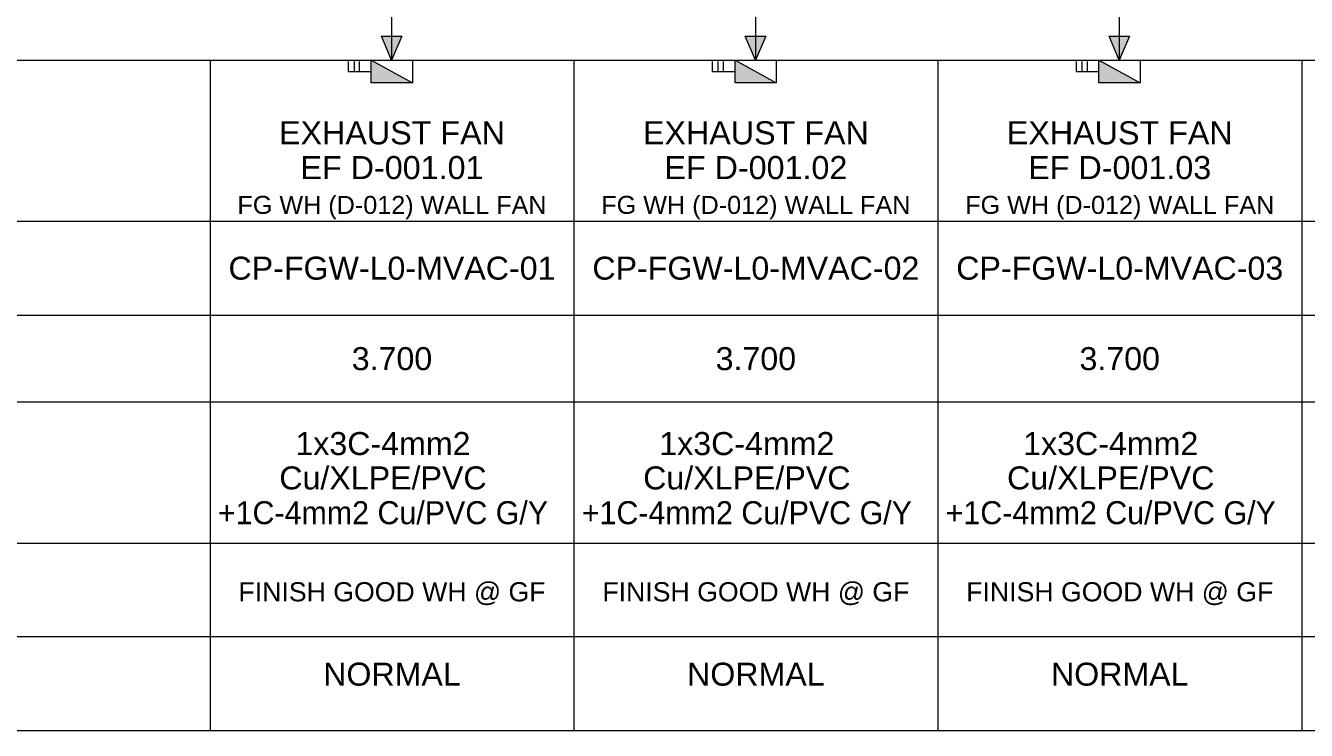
# Model space of a CAD drawing. Header units: millimetres. Extents: x -33055 to 42243, y -56860 to 24450.
# Drawn here: x -25506 to -13282, y 1815 to 8545 of the extents above; entities that cross this region are included whole.
import ezdxf
from ezdxf.enums import TextEntityAlignment as Align

# ---------------------------------------------------------------- set-up
doc = ezdxf.new("R2010")
doc.units = ezdxf.units.MM
for name, color, linetype in [('A-PATT-CONC', 7, 'Continuous'), ('E-SLD', 7, 'Continuous'), ('E-TABLE', 7, 'Continuous'), ('E-TEXT', 7, 'Continuous')]:
    doc.layers.add(name, color=color, linetype=linetype)
doc.styles.add('ARIAL', font='arial.ttf')

msp = doc.modelspace()

# ---------------------------------------------------------------- hatches: boundary and pattern name
at = {"layer": 'A-PATT-CONC'}
h = msp.add_hatch(color=7, dxfattribs=at)
h.dxf.hatch_style = 1
h.paths.add_polyline_path([(-22207, 8215), (-21814, 7999), (-22207, 7999), (-22207, 8215)])
h = msp.add_hatch(color=7, dxfattribs=at)
h.dxf.hatch_style = 1
h.paths.add_polyline_path([(-18734, 8215), (-18341, 7999), (-18734, 7999), (-18734, 8215)])
h = msp.add_hatch(color=7, dxfattribs=at)
h.dxf.hatch_style = 1
h.paths.add_polyline_path([(-15261, 8215), (-14868, 7999), (-15261, 7999), (-15261, 8215)])
at = {"layer": 'E-SLD'}
h = msp.add_hatch(color=7, dxfattribs=at)
h.dxf.hatch_style = 1
h.paths.add_polyline_path([(-22110, 8443), (-21915, 8443), (-22013, 8215), (-22110, 8443)])
h = msp.add_hatch(color=7, dxfattribs=at)
h.dxf.hatch_style = 1
h.paths.add_polyline_path([(-18637, 8443), (-18442, 8443), (-18540, 8215), (-18637, 8443)])
h = msp.add_hatch(color=7, dxfattribs=at)
h.dxf.hatch_style = 1
h.paths.add_polyline_path([(-15164, 8443), (-14969, 8443), (-15067, 8215), (-15164, 8443)])

# ---------------------------------------------------------------- linework, layer by layer
at = {"color": 7, "lineweight": 0}
for p, q in [((-22368, 8105), (-22368, 8202)), ((-22318, 8105), (-22318, 8202)), ((-22207, 8215), (-21814, 7999)), ((-18895, 8105), (-18895, 8202)), ((-18844, 8105), (-18844, 8202)), ((-18734, 8215), (-18341, 7999)), ((-15422, 8105), (-15422, 8202)), ((-15371, 8105), (-15371, 8202)), ((-15261, 8215), (-14868, 7999))]:
    msp.add_line(p, q, dxfattribs=at)
for points in [[(-22207, 8105), (-22423, 8105), (-22423, 8202)], [(-21814, 8215), (-21814, 7999), (-22207, 7999), (-22207, 8215), (-21814, 8215)], [(-18734, 8105), (-18950, 8105), (-18950, 8202)], [(-18341, 8215), (-18341, 7999), (-18734, 7999), (-18734, 8215), (-18341, 8215)], [(-15261, 8105), (-15477, 8105), (-15477, 8202)], [(-14868, 8215), (-14868, 7999), (-15261, 7999), (-15261, 8215), (-14868, 8215)]]:
    msp.add_lwpolyline(points, dxfattribs=at)
at = {"layer": 'A-PATT-CONC', "color": 7, "lineweight": 0}
for points in [[(-22207, 8215), (-21814, 7999), (-22207, 7999), (-22207, 8215)], [(-18734, 8215), (-18341, 7999), (-18734, 7999), (-18734, 8215)], [(-15261, 8215), (-14868, 7999), (-15261, 7999), (-15261, 8215)]]:
    msp.add_lwpolyline(points, dxfattribs=at)
at = {"layer": 'E-SLD', "color": 7, "lineweight": 0}
for p, q in [((-22013, 10962), (-22013, 8215)), ((-18540, 10962), (-18540, 8215)), ((-15067, 10962), (-15067, 8215))]:
    msp.add_line(p, q, dxfattribs=at)
for points in [[(-22013, 8215), (-22110, 8443), (-21915, 8443), (-22013, 8215)], [(-22110, 8443), (-21915, 8443), (-22013, 8215), (-22110, 8443)], [(-18540, 8215), (-18637, 8443), (-18442, 8443), (-18540, 8215)], [(-18637, 8443), (-18442, 8443), (-18540, 8215), (-18637, 8443)], [(-15067, 8215), (-15164, 8443), (-14969, 8443), (-15067, 8215)], [(-15164, 8443), (-14969, 8443), (-15067, 8215), (-15164, 8443)]]:
    msp.add_lwpolyline(points, dxfattribs=at)
at = {"layer": 'E-TABLE', "color": 7, "lineweight": 0}
for p, q in [((-32967, 8215), (35297, 8215)), ((-23745, 8215), (-23745, 1815)), ((-20272, 8215), (-20272, 1815)), ((-16799, 8215), (-16799, 1815)), ((-13326, 8215), (-13326, 1815)), ((-32967, 6677), (35297, 6677)), ((-32967, 5781), (35297, 5781)), ((-32967, 4952), (35297, 4952)), ((-32967, 3604), (35297, 3604)), ((-32967, 2712), (35297, 2712)), ((-32967, 1815), (35297, 1815))]:
    msp.add_line(p, q, dxfattribs=at)

# ---------------------------------------------------------------- texts
at = {"layer": 'E-TEXT', "color": 7, "style": 'ARIAL'}
for s, height, p in [('EXHAUST FAN', 220.51, (-22009, 7411)), ('EXHAUST FAN', 220.51, (-18536, 7411)), ('EXHAUST FAN', 220.51, (-15063, 7411)), ('EF D-001.01', 220.51, (-22009, 7079)), ('EF D-001.02', 220.51, (-18536, 7079)), ('EF D-001.03', 220.51, (-15063, 7079)), ('FG WH (D-012) WALL FAN', 172.01, (-22009, 6747)), ('FG WH (D-012) WALL FAN', 172.01, (-18536, 6747)), ('FG WH (D-012) WALL FAN', 172.01, (-15063, 6747)), ('CP-FGW-L0-MVAC-01', 219.75, (-22009, 6119)), ('CP-FGW-L0-MVAC-02', 219.75, (-18536, 6119)), ('CP-FGW-L0-MVAC-03', 219.75, (-15063, 6119)), ('3.700', 219.7, (-22009, 5255)), ('3.700', 219.7, (-18536, 5255)), ('3.700', 219.7, (-15063, 5255)), ('1x3C-4mm2', 219.7, (-22095, 4444)), ('1x3C-4mm2', 219.7, (-18622, 4444)), ('1x3C-4mm2', 219.7, (-15149, 4444)), ('Cu/XLPE/PVC', 219.75, (-22095, 4116)), ('Cu/XLPE/PVC', 219.75, (-18622, 4116)), ('Cu/XLPE/PVC', 219.75, (-15149, 4116)), ('NORMAL', 219.7, (-22009, 2242)), ('NORMAL', 219.7, (-18536, 2242)), ('NORMAL', 219.7, (-15063, 2242))]:
    msp.add_text(s, height=height, dxfattribs=at).set_placement(p, align=Align.CENTER)
for s, height, width, p in [('+1C-4mm2 Cu/PVC G/Y', 219.75, 0.94498, (-22095, 3784)), ('+1C-4mm2 Cu/PVC G/Y', 219.75, 0.94498, (-18622, 3784)), ('+1C-4mm2 Cu/PVC G/Y', 219.75, 0.94498, (-15149, 3784)), ('FINISH GOOD WH @ GF', 183.29, 0.994173, (-22009, 3047)), ('FINISH GOOD WH @ GF', 183.29, 0.994173, (-18536, 3047)), ('FINISH GOOD WH @ GF', 183.29, 0.994173, (-15063, 3047))]:
    msp.add_text(s, height=height, dxfattribs=dict(at, width=width)).set_placement(p, align=Align.CENTER)

doc.saveas('drawing.dxf')
